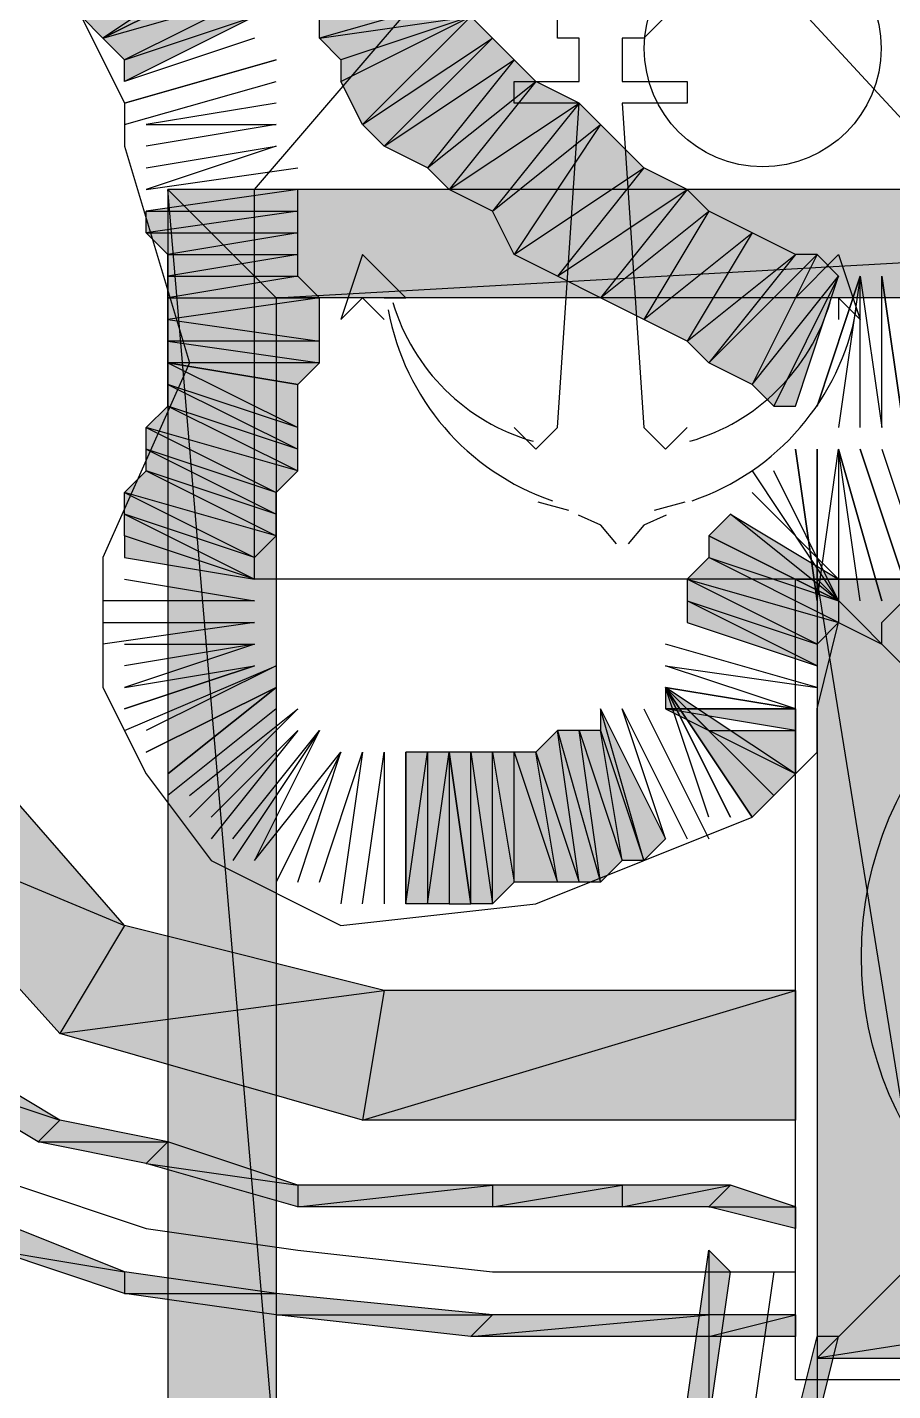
# Model space of a CAD drawing. Header units: millimetres. Extents: x 658 to 813, y 806 to 883.
# Drawn here: x 786.4398 to 786.5614, y 864.5806 to 864.7721 of the extents above; entities that cross this region are included whole.
import ezdxf

# ---------------------------------------------------------------- set-up
doc = ezdxf.new("R2010")
doc.units = ezdxf.units.MM
doc.header["$LTSCALE"] = 0.1
doc.linetypes.add('atContinuous2', pattern=[0])
for name, color, linetype in [('JL-ARTERI', 7, 'Continuous'), ('JL-TOLL', 7, 'Continuous'), ('PANTAI', 7, 'Continuous'), ('pantai1', 7, 'Continuous'), ('PKN', 7, 'Continuous'), ('SYMBOL', 7, 'Continuous'), ('TEXT', 8, 'Continuous'), ('zat_Mask_solid', 7, 'Continuous')]:
    doc.layers.add(name, color=color, linetype=linetype)

msp = doc.modelspace()

# ---------------------------------------------------------------- hatches: boundary and pattern name
h = msp.add_hatch(color=7)
h.paths.add_polyline_path([(786.4595699565659, 864.7493376601982), (786.4747702245334, 864.7341373922303), (786.7453349943519, 864.7493376601982)])
h.paths.add_polyline_path([(786.4747702245334, 864.7341373922303), (786.7453349943519, 864.7493376601982), (786.7301347263849, 864.7341373922303)], flags=17)
h = msp.add_hatch(color=7)
h.paths.add_polyline_path([(786.4595699565659, 864.5547742302164), (786.4747702245334, 864.5699744981833), (786.4595699565659, 864.7493376601982)])
h.paths.add_polyline_path([(786.4747702245334, 864.5699744981833), (786.4595699565659, 864.7493376601982), (786.4747702245334, 864.7341373922303)], flags=17)
at = {"layer": 'JL-ARTERI'}
for points in [[(786.4322094742249, 864.6702962667681), (786.4170092062575, 864.661176105987), (786.4534898493791, 864.64597583802)], [(786.4170092062575, 864.661176105987), (786.4534898493791, 864.64597583802), (786.444369688599, 864.6307755700531)], [(786.4534898493791, 864.64597583802), (786.444369688599, 864.6307755700531), (786.4899704925008, 864.6368556772399)], [(786.444369688599, 864.6307755700531), (786.4899704925008, 864.6368556772399), (786.4869304389074, 864.6186153556786)]]:
    msp.add_hatch(color=7, dxfattribs=at).paths.add_polyline_path(points)
h = msp.add_hatch(color=7, dxfattribs=at)
h.paths.add_polyline_path([(786.4899704925008, 864.6368556772399), (786.4869304389074, 864.6186153556786), (786.5477315107767, 864.6368556772399)], flags=16)
h.paths.add_polyline_path([(786.4869304389074, 864.6186153556786), (786.5477315107767, 864.6368556772399), (786.5477315107767, 864.6186153556786)])
at = {"layer": 'JL-TOLL'}
h = msp.add_hatch(color=7, dxfattribs=at)
h.paths.add_polyline_path([(786.4778102781268, 864.6094951948984), (786.4778102781268, 864.606455141305), (786.5051707604682, 864.6094951948984)], flags=16)
h.paths.add_polyline_path([(786.4778102781268, 864.606455141305), (786.5051707604682, 864.6094951948984), (786.5051707604682, 864.606455141305)])
h = msp.add_hatch(color=7, dxfattribs=at)
h.paths.add_polyline_path([(786.5051707604682, 864.6094951948984), (786.5051707604682, 864.606455141305), (786.523411082029, 864.6094951948984)], flags=16)
h.paths.add_polyline_path([(786.5051707604682, 864.606455141305), (786.523411082029, 864.6094951948984), (786.523411082029, 864.606455141305)])
h = msp.add_hatch(color=7, dxfattribs=at)
h.paths.add_polyline_path([(786.523411082029, 864.6094951948984), (786.523411082029, 864.606455141305), (786.5386113499965, 864.6094951948984)], flags=16)
h.paths.add_polyline_path([(786.523411082029, 864.606455141305), (786.5386113499965, 864.6094951948984), (786.5355712964026, 864.606455141305)])
for points in [[(786.5355712964026, 864.6003750341182), (786.5355712964026, 864.5760546053701), (786.5325312428097, 864.5790946589635)], [(786.5386113499965, 864.5973349805248), (786.5355712964026, 864.6003750341182), (786.5355712964026, 864.5760546053701)], [(786.55077156437, 864.5882148197437), (786.55077156437, 864.5760546053701), (786.5477315107767, 864.5760546053701)], [(786.5538116179634, 864.5882148197437), (786.55077156437, 864.5882148197437), (786.55077156437, 864.5760546053701)]]:
    msp.add_hatch(color=7, dxfattribs=at).paths.add_polyline_path(points)
h = msp.add_hatch(color=7, dxfattribs=at)
h.paths.add_polyline_path([(786.5051707604682, 864.591254873338), (786.5021307068748, 864.5882148197437), (786.5355712964026, 864.591254873338)], flags=16)
h.paths.add_polyline_path([(786.5021307068748, 864.5882148197437), (786.5355712964026, 864.591254873338), (786.5355712964026, 864.5882148197437)])
h = msp.add_hatch(color=7, dxfattribs=at)
h.paths.add_polyline_path([(786.5355712964026, 864.591254873338), (786.5355712964026, 864.5882148197437), (786.5477315107767, 864.591254873338)], flags=16)
h.paths.add_polyline_path([(786.5355712964026, 864.5882148197437), (786.5477315107767, 864.591254873338), (786.5477315107767, 864.5882148197437)])
at = {"layer": 'pantai1'}
h = msp.add_hatch(color=7, dxfattribs=at)
h.paths.add_polyline_path([(786.4474097421923, 864.7736580889454), (786.4686901173466, 864.7827782497255), (786.4504497957857, 864.770618035352)])
h.paths.add_polyline_path([(786.4686901173466, 864.7827782497255), (786.4504497957857, 864.770618035352), (786.4686901173466, 864.7797381961321)], flags=17)
for points in [[(786.4686901173466, 864.7797381961321), (786.4504497957857, 864.770618035352), (786.47173017094, 864.7766981425387)], [(786.5021307068748, 864.7766981425387), (786.4808503317201, 864.770618035352), (786.4808503317201, 864.7736580889454)], [(786.5021307068748, 864.7736580889454), (786.4869304389074, 864.7584578209784), (786.483890385314, 864.7645379281652)], [(786.5021307068748, 864.7736580889454), (786.4869304389074, 864.7584578209784), (786.5051707604682, 864.770618035352)], [(786.4869304389074, 864.7584578209784), (786.5051707604682, 864.770618035352), (786.4899704925008, 864.755417767385)], [(786.5051707604682, 864.770618035352), (786.4899704925008, 864.755417767385), (786.5082108140616, 864.7675779817586)], [(786.4899704925008, 864.755417767385), (786.5082108140616, 864.7675779817586), (786.496050599688, 864.7523777137907)], [(786.5082108140616, 864.7675779817586), (786.496050599688, 864.7523777137907), (786.511250867655, 864.7645379281652)], [(786.496050599688, 864.7523777137907), (786.511250867655, 864.7645379281652), (786.499090653281, 864.7493376601982)], [(786.511250867655, 864.7645379281652), (786.499090653281, 864.7493376601982), (786.5173309748418, 864.7614978745718)], [(786.499090653281, 864.7493376601982), (786.5173309748418, 864.7614978745718), (786.5051707604682, 864.7462976066039)], [(786.5173309748418, 864.7614978745718), (786.5051707604682, 864.7462976066039), (786.5203710284352, 864.7584578209784)], [(786.5051707604682, 864.7462976066039), (786.5203710284352, 864.7584578209784), (786.5082108140616, 864.7402174994162)], [(786.5203710284352, 864.7584578209784), (786.5082108140616, 864.7402174994162), (786.5264511356224, 864.7523777137907)], [(786.5082108140616, 864.7402174994162), (786.5264511356224, 864.7523777137907), (786.5142909212484, 864.7371774458237)], [(786.5264511356224, 864.7523777137907), (786.5142909212484, 864.7371774458237), (786.5325312428097, 864.7493376601982)], [(786.4778102781268, 864.7493376601982), (786.456529902973, 864.7462976066039), (786.4778102781268, 864.7462976066039)], [(786.5142909212484, 864.7371774458237), (786.5325312428097, 864.7493376601982), (786.5203710284352, 864.7341373922303)], [(786.5325312428097, 864.7493376601982), (786.5203710284352, 864.7341373922303), (786.5355712964026, 864.7462976066039)], [(786.5203710284352, 864.7341373922303), (786.5355712964026, 864.7462976066039), (786.5264511356224, 864.7310973386378)], [(786.5355712964026, 864.7462976066039), (786.5264511356224, 864.7310973386378), (786.5416514035899, 864.7432575530114)], [(786.5264511356224, 864.7310973386378), (786.5416514035899, 864.7432575530114), (786.5325312428097, 864.7280572850435)], [(786.5416514035899, 864.7432575530114), (786.5325312428097, 864.7280572850435), (786.5477315107767, 864.7402174994162)], [(786.5325312428097, 864.7280572850435), (786.5477315107767, 864.7402174994162), (786.5355712964026, 864.7250172314501)], [(786.5355712964026, 864.6733363203615), (786.5294911892158, 864.6794164275483), (786.5294911892158, 864.6763763739549)], [(786.5294911892158, 864.6763763739549), (786.5477315107767, 864.6763763739549), (786.5477315107767, 864.6733363203615)], [(786.5355712964026, 864.6733363203615), (786.5477315107767, 864.6733363203615), (786.5477315107767, 864.6672562131738)], [(786.499090653281, 864.6702962667681), (786.5021307068748, 864.6490158916134), (786.5021307068748, 864.6702962667681)]]:
    msp.add_hatch(color=7, dxfattribs=at).paths.add_polyline_path(points)
h = msp.add_hatch(color=7, dxfattribs=at)
h.paths.add_polyline_path([(786.4504497957857, 864.770618035352), (786.47173017094, 864.7766981425387), (786.4534898493791, 864.7675779817586)])
h.paths.add_polyline_path([(786.47173017094, 864.7766981425387), (786.4534898493791, 864.7675779817586), (786.47173017094, 864.7736580889454)], flags=17)
h = msp.add_hatch(color=7, dxfattribs=at)
h.paths.add_polyline_path([(786.456529902973, 864.7462976066039), (786.4778102781268, 864.7462976066039), (786.456529902973, 864.7432575530114)], flags=16)
h.paths.add_polyline_path([(786.4778102781268, 864.7462976066039), (786.456529902973, 864.7432575530114), (786.4778102781268, 864.7432575530114)])
h = msp.add_hatch(color=7, dxfattribs=at)
h.paths.add_polyline_path([(786.456529902973, 864.7432575530114), (786.4778102781268, 864.7432575530114), (786.4595699565659, 864.7402174994162)])
h.paths.add_polyline_path([(786.4778102781268, 864.7432575530114), (786.4595699565659, 864.7402174994162), (786.4778102781268, 864.7402174994162)], flags=17)
h = msp.add_hatch(color=7, dxfattribs=at)
h.paths.add_polyline_path([(786.4595699565659, 864.7402174994162), (786.4778102781268, 864.7402174994162), (786.4595699565659, 864.7371774458237)], flags=16)
h.paths.add_polyline_path([(786.4778102781268, 864.7402174994162), (786.4595699565659, 864.7371774458237), (786.4778102781268, 864.7371774458237)])
h = msp.add_hatch(color=7, dxfattribs=at)
h.paths.add_polyline_path([(786.5477315107767, 864.7402174994162), (786.5355712964026, 864.7250172314501), (786.55077156437, 864.7402174994162)], flags=16)
h.paths.add_polyline_path([(786.5355712964026, 864.7250172314501), (786.55077156437, 864.7402174994162), (786.5416514035899, 864.7219771778558)])
h = msp.add_hatch(color=7, dxfattribs=at)
h.paths.add_polyline_path([(786.4595699565659, 864.7371774458237), (786.4778102781268, 864.7371774458237), (786.4595699565659, 864.7341373922303)], flags=16)
h.paths.add_polyline_path([(786.4778102781268, 864.7371774458237), (786.4595699565659, 864.7341373922303), (786.4808503317201, 864.7341373922303)])
h = msp.add_hatch(color=7, dxfattribs=at)
h.paths.add_polyline_path([(786.5416514035899, 864.7219771778558), (786.5538116179634, 864.7371774458237), (786.5446914571833, 864.7189371242633)])
h.paths.add_polyline_path([(786.5538116179634, 864.7371774458237), (786.5446914571833, 864.7189371242633), (786.5477315107767, 864.7189371242633)], flags=17)
h = msp.add_hatch(color=7, dxfattribs=at)
h.paths.add_polyline_path([(786.4595699565659, 864.7341373922303), (786.4808503317201, 864.7341373922303), (786.4595699565659, 864.7310973386378)], flags=16)
h.paths.add_polyline_path([(786.4808503317201, 864.7341373922303), (786.4595699565659, 864.7310973386378), (786.4808503317201, 864.7280572850435)])
h.paths.add_polyline_path([(786.4595699565659, 864.7310973386378), (786.4808503317201, 864.7280572850435), (786.4595699565659, 864.7280572850435)], flags=17)
h = msp.add_hatch(color=7, dxfattribs=at)
h.paths.add_polyline_path([(786.4808503317201, 864.7280572850435), (786.4595699565659, 864.7280572850435), (786.4808503317201, 864.7250172314501)], flags=17)
h.paths.add_polyline_path([(786.4595699565659, 864.7280572850435), (786.4808503317201, 864.7250172314501), (786.4595699565659, 864.7250172314501)], flags=17)
h = msp.add_hatch(color=7, dxfattribs=at)
h.paths.add_polyline_path([(786.4778102781268, 864.7219771778558), (786.4595699565659, 864.7250172314501), (786.4778102781268, 864.7158970706699)], flags=17)
h.paths.add_polyline_path([(786.4595699565659, 864.7250172314501), (786.4778102781268, 864.7158970706699), (786.4595699565659, 864.7219771778558)], flags=17)
h = msp.add_hatch(color=7, dxfattribs=at)
h.paths.add_polyline_path([(786.4778102781268, 864.7158970706699), (786.4595699565659, 864.7219771778558), (786.4778102781268, 864.7128570170765)], flags=17)
h.paths.add_polyline_path([(786.4595699565659, 864.7219771778558), (786.4778102781268, 864.7128570170765), (786.4595699565659, 864.7189371242633)], flags=17)
h = msp.add_hatch(color=7, dxfattribs=at)
h.paths.add_polyline_path([(786.4778102781268, 864.7128570170765), (786.4595699565659, 864.7189371242633), (786.4778102781268, 864.7098169634822)], flags=17)
h.paths.add_polyline_path([(786.4595699565659, 864.7189371242633), (786.4778102781268, 864.7098169634822), (786.456529902973, 864.7158970706699)])
h = msp.add_hatch(color=7, dxfattribs=at)
h.paths.add_polyline_path([(786.4778102781268, 864.7098169634822), (786.456529902973, 864.7158970706699), (786.4747702245334, 864.7067769098888)])
h.paths.add_polyline_path([(786.456529902973, 864.7158970706699), (786.4747702245334, 864.7067769098888), (786.456529902973, 864.7128570170765)], flags=17)
h = msp.add_hatch(color=7, dxfattribs=at)
h.paths.add_polyline_path([(786.4747702245334, 864.7067769098888), (786.456529902973, 864.7128570170765), (786.4747702245334, 864.7037368562954)], flags=17)
h.paths.add_polyline_path([(786.456529902973, 864.7128570170765), (786.4747702245334, 864.7037368562954), (786.456529902973, 864.7098169634822)], flags=17)
h = msp.add_hatch(color=7, dxfattribs=at)
h.paths.add_polyline_path([(786.4747702245334, 864.7037368562954), (786.456529902973, 864.7098169634822), (786.4747702245334, 864.700696802702)], flags=17)
h.paths.add_polyline_path([(786.456529902973, 864.7098169634822), (786.4747702245334, 864.700696802702), (786.4534898493791, 864.7067769098888)])
h = msp.add_hatch(color=7, dxfattribs=at)
h.paths.add_polyline_path([(786.4747702245334, 864.700696802702), (786.4534898493791, 864.7067769098888), (786.47173017094, 864.6976567491087)])
h.paths.add_polyline_path([(786.4534898493791, 864.7067769098888), (786.47173017094, 864.6976567491087), (786.4534898493791, 864.7037368562954)], flags=17)
h = msp.add_hatch(color=7, dxfattribs=at)
h.paths.add_polyline_path([(786.47173017094, 864.6976567491087), (786.4534898493791, 864.7037368562954), (786.47173017094, 864.6946166955153)], flags=17)
h.paths.add_polyline_path([(786.4534898493791, 864.7037368562954), (786.47173017094, 864.6946166955153), (786.4534898493791, 864.700696802702)], flags=17)
h.paths.add_polyline_path([(786.47173017094, 864.6946166955153), (786.4534898493791, 864.700696802702), (786.4534898493791, 864.6976567491087)], flags=0)
h = msp.add_hatch(color=7, dxfattribs=at)
h.paths.add_polyline_path([(786.5355712964026, 864.700696802702), (786.5538116179634, 864.6915766419219), (786.5386113499965, 864.7037368562954)])
h.paths.add_polyline_path([(786.5538116179634, 864.6915766419219), (786.5386113499965, 864.7037368562954), (786.5538116179634, 864.6946166955153)], flags=17)
h = msp.add_hatch(color=7, dxfattribs=at)
h.paths.add_polyline_path([(786.5325312428097, 864.6946166955153), (786.5538116179634, 864.6885365883285), (786.5355712964026, 864.6976567491087)])
h.paths.add_polyline_path([(786.5538116179634, 864.6885365883285), (786.5355712964026, 864.6976567491087), (786.5538116179634, 864.6915766419219)], flags=17)
h = msp.add_hatch(color=7, dxfattribs=at)
h.paths.add_polyline_path([(786.5325312428097, 864.6915766419219), (786.55077156437, 864.6854965347351), (786.5325312428097, 864.6946166955153)], flags=17)
h.paths.add_polyline_path([(786.55077156437, 864.6854965347351), (786.5325312428097, 864.6946166955153), (786.5538116179634, 864.6885365883285)])
h = msp.add_hatch(color=7, dxfattribs=at)
h.paths.add_polyline_path([(786.5325312428097, 864.6885365883285), (786.55077156437, 864.6824564811408), (786.5325312428097, 864.6915766419219)], flags=17)
h.paths.add_polyline_path([(786.55077156437, 864.6824564811408), (786.5325312428097, 864.6915766419219), (786.55077156437, 864.6854965347351)], flags=17)
h = msp.add_hatch(color=7, dxfattribs=at)
h.paths.add_polyline_path([(786.5477315107767, 864.6672562131738), (786.5294911892158, 864.6794164275483), (786.5446914571833, 864.6642161595804)])
h.paths.add_polyline_path([(786.5294911892158, 864.6794164275483), (786.5446914571833, 864.6642161595804), (786.5416514035899, 864.661176105987)])
h = msp.add_hatch(color=7, dxfattribs=at)
h.paths.add_polyline_path([(786.523411082029, 864.6550959988002), (786.5203710284352, 864.6733363203615), (786.5264511356224, 864.6550959988002)], flags=16)
h.paths.add_polyline_path([(786.5203710284352, 864.6733363203615), (786.5264511356224, 864.6550959988002), (786.5203710284352, 864.6763763739549)], flags=17)
h.paths.add_polyline_path([(786.5264511356224, 864.6550959988002), (786.5203710284352, 864.6763763739549), (786.5294911892158, 864.6581360523936)])
h = msp.add_hatch(color=7, dxfattribs=at)
h.paths.add_polyline_path([(786.5142909212484, 864.6520559452068), (786.511250867655, 864.6702962667681), (786.5173309748418, 864.6520559452068)], flags=16)
h.paths.add_polyline_path([(786.511250867655, 864.6702962667681), (786.5173309748418, 864.6520559452068), (786.5142909212484, 864.6733363203615)])
h = msp.add_hatch(color=7, dxfattribs=at)
h.paths.add_polyline_path([(786.5173309748418, 864.6520559452068), (786.5142909212484, 864.6733363203615), (786.5203710284352, 864.6520559452068)], flags=16)
h.paths.add_polyline_path([(786.5142909212484, 864.6733363203615), (786.5203710284352, 864.6520559452068), (786.5173309748418, 864.6733363203615)])
h = msp.add_hatch(color=7, dxfattribs=at)
h.paths.add_polyline_path([(786.5203710284352, 864.6520559452068), (786.5173309748418, 864.6733363203615), (786.523411082029, 864.6550959988002)])
h.paths.add_polyline_path([(786.5173309748418, 864.6733363203615), (786.523411082029, 864.6550959988002), (786.5203710284352, 864.6733363203615)], flags=17)
h = msp.add_hatch(color=7, dxfattribs=at)
h.paths.add_polyline_path([(786.4930105460942, 864.6702962667681), (786.4930105460942, 864.6490158916134), (786.496050599688, 864.6702962667681)], flags=16)
h.paths.add_polyline_path([(786.4930105460942, 864.6490158916134), (786.496050599688, 864.6702962667681), (786.496050599688, 864.6490158916134)])
h = msp.add_hatch(color=7, dxfattribs=at)
h.paths.add_polyline_path([(786.496050599688, 864.6702962667681), (786.496050599688, 864.6490158916134), (786.499090653281, 864.6702962667681)], flags=16)
h.paths.add_polyline_path([(786.496050599688, 864.6490158916134), (786.499090653281, 864.6702962667681), (786.499090653281, 864.6490158916134)])
h = msp.add_hatch(color=7, dxfattribs=at)
h.paths.add_polyline_path([(786.5021307068748, 864.6490158916134), (786.5021307068748, 864.6702962667681), (786.5051707604682, 864.6490158916134)], flags=16)
h.paths.add_polyline_path([(786.5021307068748, 864.6702962667681), (786.5051707604682, 864.6490158916134), (786.5051707604682, 864.6702962667681)])
h = msp.add_hatch(color=7, dxfattribs=at)
h.paths.add_polyline_path([(786.5051707604682, 864.6490158916134), (786.5051707604682, 864.6702962667681), (786.5082108140616, 864.6520559452068)])
h.paths.add_polyline_path([(786.5051707604682, 864.6702962667681), (786.5082108140616, 864.6520559452068), (786.5082108140616, 864.6702962667681)], flags=17)
h = msp.add_hatch(color=7, dxfattribs=at)
h.paths.add_polyline_path([(786.5082108140616, 864.6520559452068), (786.5082108140616, 864.6702962667681), (786.5142909212484, 864.6520559452068)], flags=16)
h.paths.add_polyline_path([(786.5082108140616, 864.6702962667681), (786.5142909212484, 864.6520559452068), (786.511250867655, 864.6702962667681)])
at = {"layer": 'PKN'}
h = msp.add_hatch(color=7, dxfattribs=at)
h.paths.add_polyline_path([(786.55077156437, 864.6946166955153), (786.5659718323375, 864.6794164275483), (786.6632535473284, 864.6946166955153)])
h.paths.add_polyline_path([(786.5659718323375, 864.6794164275483), (786.6632535473284, 864.6946166955153), (786.648053279361, 864.6794164275483)], flags=17)
h = msp.add_hatch(color=7, dxfattribs=at)
h.paths.add_polyline_path([(786.55077156437, 864.5851747661512), (786.5659718323375, 864.6003750341182), (786.55077156437, 864.6946166955153)])
h.paths.add_polyline_path([(786.5659718323375, 864.6003750341182), (786.55077156437, 864.6946166955153), (786.5659718323375, 864.6794164275483)], flags=17)
h = msp.add_hatch(color=7, dxfattribs=at)
h.paths.add_polyline_path([(786.6632535473284, 864.5851747661512), (786.648053279361, 864.6003750341182), (786.55077156437, 864.5851747661512)])
h.paths.add_polyline_path([(786.648053279361, 864.6003750341182), (786.55077156437, 864.5851747661512), (786.5659718323375, 864.6003750341182)], flags=17)
at = {"layer": 'zat_Mask_solid'}
for points in [[(786.5021307068748, 864.7766981425387), (786.4808503317201, 864.770618035352), (786.5021307068748, 864.7736580889454)], [(786.4534898493791, 864.7675779817586), (786.47173017094, 864.7736580889454), (786.4534898493791, 864.7645379281652)], [(786.4808503317201, 864.770618035352), (786.5021307068748, 864.7736580889454), (786.483890385314, 864.7675779817586)], [(786.5021307068748, 864.7736580889454), (786.483890385314, 864.7675779817586), (786.483890385314, 864.7645379281652)], [(786.55077156437, 864.7402174994162), (786.5416514035899, 864.7219771778558), (786.5538116179634, 864.7371774458237)], [(786.4808503317201, 864.7250172314501), (786.4595699565659, 864.7250172314501), (786.4778102781268, 864.7219771778558)], [(786.5355712964026, 864.6976567491087), (786.5538116179634, 864.6915766419219), (786.5355712964026, 864.700696802702)], [(786.499090653281, 864.6702962667681), (786.499090653281, 864.6490158916134), (786.5021307068748, 864.6490158916134)], [(786.4291694206315, 864.6277355164588), (786.4261293670381, 864.6246954628654), (786.444369688599, 864.6186153556786)], [(786.4261293670381, 864.6246954628654), (786.444369688599, 864.6186153556786), (786.4413296350051, 864.6155753020852)], [(786.444369688599, 864.6186153556786), (786.4413296350051, 864.6155753020852), (786.4595699565659, 864.6155753020852)], [(786.4413296350051, 864.6155753020852), (786.4595699565659, 864.6155753020852), (786.456529902973, 864.6125352484918)], [(786.4595699565659, 864.6155753020852), (786.456529902973, 864.6125352484918), (786.4778102781268, 864.6094951948984)], [(786.456529902973, 864.6125352484918), (786.4778102781268, 864.6094951948984), (786.4778102781268, 864.606455141305)], [(786.5386113499965, 864.6094951948984), (786.5355712964026, 864.606455141305), (786.5477315107767, 864.606455141305)], [(786.5355712964026, 864.606455141305), (786.5477315107767, 864.606455141305), (786.5477315107767, 864.6034150877116)], [(786.4382895814117, 864.6034150877116), (786.4352495278183, 864.6003750341182), (786.4534898493791, 864.5973349805248)], [(786.4352495278183, 864.6003750341182), (786.4534898493791, 864.5973349805248), (786.4534898493791, 864.5942949269305)], [(786.4534898493791, 864.5973349805248), (786.4534898493791, 864.5942949269305), (786.4747702245334, 864.5942949269305)], [(786.4534898493791, 864.5942949269305), (786.4747702245334, 864.5942949269305), (786.4747702245334, 864.591254873338)], [(786.4747702245334, 864.5942949269305), (786.4747702245334, 864.591254873338), (786.5051707604682, 864.591254873338)], [(786.4747702245334, 864.591254873338), (786.5051707604682, 864.591254873338), (786.5021307068748, 864.5882148197437)]]:
    msp.add_hatch(color=7, dxfattribs=at).paths.add_polyline_path(points)

# ---------------------------------------------------------------- linework, layer by layer
at = {"color": 7}
for points in [[(786.4595699565659, 864.7493376601982), (786.4747702245334, 864.7341373922303), (786.7453349943519, 864.7493376601982), (786.4595699565659, 864.7493376601982)], [(786.4595699565659, 864.5547742302164), (786.4747702245334, 864.5699744981833), (786.4595699565659, 864.7493376601982), (786.4595699565659, 864.5547742302164)], [(786.4747702245334, 864.5699744981833), (786.4595699565659, 864.7493376601982), (786.4747702245334, 864.7341373922303), (786.4747702245334, 864.5699744981833)], [(786.4747702245334, 864.7341373922303), (786.7453349943519, 864.7493376601982), (786.7301347263849, 864.7341373922303), (786.4747702245334, 864.7341373922303)]]:
    msp.add_lwpolyline(points, dxfattribs=at)
at = {"layer": 'JL-ARTERI', "color": 7}
for points in [[(786.4322094742249, 864.6702962667681), (786.4170092062575, 864.661176105987), (786.4534898493791, 864.64597583802), (786.4322094742249, 864.6702962667681)], [(786.4170092062575, 864.661176105987), (786.4534898493791, 864.64597583802), (786.444369688599, 864.6307755700531), (786.4170092062575, 864.661176105987)], [(786.4534898493791, 864.64597583802), (786.444369688599, 864.6307755700531), (786.4899704925008, 864.6368556772399), (786.4534898493791, 864.64597583802)], [(786.444369688599, 864.6307755700531), (786.4899704925008, 864.6368556772399), (786.4869304389074, 864.6186153556786), (786.444369688599, 864.6307755700531)], [(786.4899704925008, 864.6368556772399), (786.4869304389074, 864.6186153556786), (786.5477315107767, 864.6368556772399), (786.4899704925008, 864.6368556772399)], [(786.4869304389074, 864.6186153556786), (786.5477315107767, 864.6368556772399), (786.5477315107767, 864.6186153556786), (786.4869304389074, 864.6186153556786)]]:
    msp.add_lwpolyline(points, dxfattribs=at)
at = {"layer": 'JL-TOLL', "color": 7}
for points in [[(786.362288241575, 864.7462976066039), (786.362288241575, 864.7402174994162), (786.362288241575, 864.7280572850435), (786.3653282951684, 864.7067769098888), (786.3683683487623, 864.6915766419219), (786.3805285631363, 864.6672562131738), (786.3896487239165, 864.6490158916134), (786.4048489918835, 864.6307755700531), (786.4230893134447, 864.6186153556786), (786.4382895814117, 864.6094951948984), (786.456529902973, 864.6034150877116), (786.4778102781268, 864.6003750341182), (786.5051707604682, 864.5973349805248), (786.5355712964026, 864.5973349805248), (786.5477315107767, 864.5973349805248)], [(786.4291694206315, 864.6277355164588), (786.4261293670381, 864.6246954628654), (786.444369688599, 864.6186153556786), (786.4291694206315, 864.6277355164588)], [(786.4261293670381, 864.6246954628654), (786.444369688599, 864.6186153556786), (786.4413296350051, 864.6155753020852), (786.4261293670381, 864.6246954628654)], [(786.444369688599, 864.6186153556786), (786.4413296350051, 864.6155753020852), (786.4595699565659, 864.6155753020852), (786.444369688599, 864.6186153556786)], [(786.4413296350051, 864.6155753020852), (786.4595699565659, 864.6155753020852), (786.456529902973, 864.6125352484918), (786.4413296350051, 864.6155753020852)], [(786.4595699565659, 864.6155753020852), (786.456529902973, 864.6125352484918), (786.4778102781268, 864.6094951948984), (786.4595699565659, 864.6155753020852)], [(786.456529902973, 864.6125352484918), (786.4778102781268, 864.6094951948984), (786.4778102781268, 864.606455141305), (786.456529902973, 864.6125352484918)], [(786.4778102781268, 864.6094951948984), (786.4778102781268, 864.606455141305), (786.5051707604682, 864.6094951948984), (786.4778102781268, 864.6094951948984)], [(786.4778102781268, 864.606455141305), (786.5051707604682, 864.6094951948984), (786.5051707604682, 864.606455141305), (786.4778102781268, 864.606455141305)], [(786.5051707604682, 864.6094951948984), (786.5051707604682, 864.606455141305), (786.523411082029, 864.6094951948984), (786.5051707604682, 864.6094951948984)], [(786.5051707604682, 864.606455141305), (786.523411082029, 864.6094951948984), (786.523411082029, 864.606455141305), (786.5051707604682, 864.606455141305)], [(786.523411082029, 864.6094951948984), (786.523411082029, 864.606455141305), (786.5386113499965, 864.6094951948984), (786.523411082029, 864.6094951948984)], [(786.523411082029, 864.606455141305), (786.5386113499965, 864.6094951948984), (786.5355712964026, 864.606455141305), (786.523411082029, 864.606455141305)], [(786.5386113499965, 864.6094951948984), (786.5355712964026, 864.606455141305), (786.5477315107767, 864.606455141305), (786.5386113499965, 864.6094951948984)], [(786.5355712964026, 864.606455141305), (786.5477315107767, 864.606455141305), (786.5477315107767, 864.6034150877116), (786.5355712964026, 864.606455141305)], [(786.4382895814117, 864.6034150877116), (786.4352495278183, 864.6003750341182), (786.4534898493791, 864.5973349805248), (786.4382895814117, 864.6034150877116)], [(786.4352495278183, 864.6003750341182), (786.4534898493791, 864.5973349805248), (786.4534898493791, 864.5942949269305), (786.4352495278183, 864.6003750341182)], [(786.5355712964026, 864.6003750341182), (786.5355712964026, 864.5760546053701), (786.5325312428097, 864.5790946589635), (786.5355712964026, 864.6003750341182)], [(786.5386113499965, 864.5973349805248), (786.5355712964026, 864.6003750341182), (786.5355712964026, 864.5760546053701), (786.5386113499965, 864.5973349805248)], [(786.4534898493791, 864.5973349805248), (786.4534898493791, 864.5942949269305), (786.4747702245334, 864.5942949269305), (786.4534898493791, 864.5973349805248)], [(786.5446914571833, 864.5973349805248), (786.5416514035899, 864.5760546053701), (786.5386113499965, 864.5365339086551), (786.5325312428097, 864.5182935870947), (786.5264511356224, 864.4696527295986), (786.5264511356224, 864.442292247258), (786.523411082029, 864.4270919792901), (786.5264511356224, 864.3814911753883), (786.5173309748418, 864.3450105322667), (786.511250867655, 864.3237301571129), (786.5082108140616, 864.3054898355516), (786.5021307068748, 864.2872495139912), (786.499090653281, 864.2750892996168), (786.4869304389074, 864.2477288172762), (786.4869304389074, 864.2325285493092), (786.4869304389074, 864.2264484421224), (786.4778102781268, 864.1930078525933), (786.4808503317201, 864.1686874238452), (786.499090653281, 864.144366995098), (786.511250867655, 864.1291667271302), (786.5142909212484, 864.1170065127566), (786.5173309748418, 864.0987661911953), (786.5203710284352, 864.0835659232292), (786.5173309748418, 864.0744457624481)], [(786.4534898493791, 864.5942949269305), (786.4747702245334, 864.5942949269305), (786.4747702245334, 864.591254873338), (786.4534898493791, 864.5942949269305)], [(786.4747702245334, 864.5942949269305), (786.4747702245334, 864.591254873338), (786.5051707604682, 864.591254873338), (786.4747702245334, 864.5942949269305)], [(786.4747702245334, 864.591254873338), (786.5051707604682, 864.591254873338), (786.5021307068748, 864.5882148197437), (786.4747702245334, 864.591254873338)], [(786.5051707604682, 864.591254873338), (786.5021307068748, 864.5882148197437), (786.5355712964026, 864.591254873338), (786.5051707604682, 864.591254873338)], [(786.5021307068748, 864.5882148197437), (786.5355712964026, 864.591254873338), (786.5355712964026, 864.5882148197437), (786.5021307068748, 864.5882148197437)], [(786.5355712964026, 864.591254873338), (786.5355712964026, 864.5882148197437), (786.5477315107767, 864.591254873338), (786.5355712964026, 864.591254873338)], [(786.5355712964026, 864.5882148197437), (786.5477315107767, 864.591254873338), (786.5477315107767, 864.5882148197437), (786.5355712964026, 864.5882148197437)], [(786.55077156437, 864.5882148197437), (786.55077156437, 864.5760546053701), (786.5477315107767, 864.5760546053701), (786.55077156437, 864.5882148197437)], [(786.5538116179634, 864.5882148197437), (786.55077156437, 864.5882148197437), (786.55077156437, 864.5760546053701), (786.5538116179634, 864.5882148197437)]]:
    msp.add_lwpolyline(points, dxfattribs=at)
at = {"layer": 'PANTAI', "color": 7}
msp.add_lwpolyline([(786.444369688599, 864.7797381961321), (786.4534898493791, 864.7614978745718), (786.4534898493791, 864.755417767385), (786.4626100101598, 864.7250172314501), (786.4504497957857, 864.6976567491087), (786.4504497957857, 864.6794164275483), (786.456529902973, 864.6672562131738), (786.4656500637532, 864.6550959988002), (786.483890385314, 864.64597583802), (786.511250867655, 864.6490158916134), (786.5416514035899, 864.661176105987), (786.55077156437, 864.6702962667681), (786.55077156437, 864.6763763739549), (786.5538116179634, 864.6885365883285), (786.5598917251502, 864.6854965347351), (786.5598917251502, 864.6885365883285), (786.5659718323375, 864.6946166955153), (786.5963723682719, 864.700696802702), (786.6054925290525, 864.6976567491087), (786.6054925290525, 864.6885365883285), (786.6176527434261, 864.6946166955153)], dxfattribs=at)
at = {"layer": 'pantai1', "color": 7, "linetype": 'atContinuous2'}
for p, q in [((786.5386113499965, 864.7037368562954), (786.5355712964026, 864.700696802702)), ((786.5538116179634, 864.6915766419219), (786.5386113499965, 864.7037368562954)), ((786.5538116179634, 864.6915766419219), (786.5386113499965, 864.7037368562954)), ((786.5386113499965, 864.7037368562954), (786.5538116179634, 864.6946166955153)), ((786.5355712964026, 864.700696802702), (786.5538116179634, 864.6915766419219)), ((786.5538116179634, 864.6946166955153), (786.5538116179634, 864.6915766419219)), ((786.5477315107767, 864.6672562131738), (786.5294911892158, 864.6794164275483)), ((786.5294911892158, 864.6794164275483), (786.5446914571833, 864.6642161595804)), ((786.5294911892158, 864.6794164275483), (786.5446914571833, 864.6642161595804)), ((786.5416514035899, 864.661176105987), (786.5294911892158, 864.6794164275483)), ((786.5446914571833, 864.6642161595804), (786.5477315107767, 864.6672562131738)), ((786.5446914571833, 864.6642161595804), (786.5416514035899, 864.661176105987))]:
    msp.add_line(p, q, dxfattribs=at)
at = {"layer": 'pantai1', "color": 7}
for points in [[(786.4474097421923, 864.7736580889454), (786.4686901173466, 864.7827782497255), (786.4504497957857, 864.770618035352), (786.4474097421923, 864.7736580889454)], [(786.4686901173466, 864.7827782497255), (786.4504497957857, 864.770618035352), (786.4686901173466, 864.7797381961321), (786.4686901173466, 864.7827782497255)], [(786.4686901173466, 864.7797381961321), (786.4504497957857, 864.770618035352), (786.47173017094, 864.7766981425387), (786.4686901173466, 864.7797381961321)], [(786.4504497957857, 864.770618035352), (786.47173017094, 864.7766981425387), (786.4534898493791, 864.7675779817586), (786.4504497957857, 864.770618035352)], [(786.47173017094, 864.7766981425387), (786.4534898493791, 864.7675779817586), (786.47173017094, 864.7736580889454), (786.47173017094, 864.7766981425387)], [(786.5021307068748, 864.7766981425387), (786.4808503317201, 864.770618035352), (786.4808503317201, 864.7736580889454), (786.5021307068748, 864.7766981425387)], [(786.5021307068748, 864.7766981425387), (786.4808503317201, 864.770618035352), (786.5021307068748, 864.7736580889454), (786.5021307068748, 864.7766981425387)], [(786.4534898493791, 864.7675779817586), (786.47173017094, 864.7736580889454), (786.4534898493791, 864.7645379281652), (786.4534898493791, 864.7675779817586)], [(786.4808503317201, 864.770618035352), (786.5021307068748, 864.7736580889454), (786.483890385314, 864.7675779817586), (786.4808503317201, 864.770618035352)], [(786.5021307068748, 864.7736580889454), (786.483890385314, 864.7675779817586), (786.483890385314, 864.7645379281652), (786.5021307068748, 864.7736580889454)], [(786.5021307068748, 864.7736580889454), (786.4869304389074, 864.7584578209784), (786.483890385314, 864.7645379281652), (786.5021307068748, 864.7736580889454)], [(786.5021307068748, 864.7736580889454), (786.4869304389074, 864.7584578209784), (786.5051707604682, 864.770618035352), (786.5021307068748, 864.7736580889454)], [(786.47173017094, 864.770618035352), (786.4534898493791, 864.7645379281652)], [(786.4869304389074, 864.7584578209784), (786.5051707604682, 864.770618035352), (786.4899704925008, 864.755417767385), (786.4869304389074, 864.7584578209784)], [(786.5051707604682, 864.770618035352), (786.4899704925008, 864.755417767385), (786.5082108140616, 864.7675779817586), (786.5051707604682, 864.770618035352)], [(786.4747702245334, 864.7675779817586), (786.4534898493791, 864.7614978745718), (786.4747702245334, 864.7675779817586)], [(786.4899704925008, 864.755417767385), (786.5082108140616, 864.7675779817586), (786.496050599688, 864.7523777137907), (786.4899704925008, 864.755417767385)], [(786.5082108140616, 864.7675779817586), (786.496050599688, 864.7523777137907), (786.511250867655, 864.7645379281652), (786.5082108140616, 864.7675779817586)], [(786.4534898493791, 864.7584578209784), (786.4747702245334, 864.7645379281652)], [(786.496050599688, 864.7523777137907), (786.511250867655, 864.7645379281652), (786.499090653281, 864.7493376601982), (786.496050599688, 864.7523777137907)], [(786.511250867655, 864.7645379281652), (786.499090653281, 864.7493376601982), (786.5173309748418, 864.7614978745718), (786.511250867655, 864.7645379281652)], [(786.4747702245334, 864.7614978745718), (786.456529902973, 864.7584578209784), (786.4747702245334, 864.7584578209784), (786.456529902973, 864.755417767385)], [(786.499090653281, 864.7493376601982), (786.5173309748418, 864.7614978745718), (786.5051707604682, 864.7462976066039), (786.499090653281, 864.7493376601982)], [(786.5173309748418, 864.7614978745718), (786.5051707604682, 864.7462976066039), (786.5203710284352, 864.7584578209784), (786.5173309748418, 864.7614978745718)], [(786.5051707604682, 864.7462976066039), (786.5203710284352, 864.7584578209784), (786.5082108140616, 864.7402174994162), (786.5051707604682, 864.7462976066039)], [(786.5203710284352, 864.7584578209784), (786.5082108140616, 864.7402174994162), (786.5264511356224, 864.7523777137907), (786.5203710284352, 864.7584578209784)], [(786.456529902973, 864.7523777137907), (786.4747702245334, 864.755417767385), (786.456529902973, 864.7493376601982), (786.4778102781268, 864.7523777137907)], [(786.5082108140616, 864.7402174994162), (786.5264511356224, 864.7523777137907), (786.5142909212484, 864.7371774458237), (786.5082108140616, 864.7402174994162)], [(786.5264511356224, 864.7523777137907), (786.5142909212484, 864.7371774458237), (786.5325312428097, 864.7493376601982), (786.5264511356224, 864.7523777137907)], [(786.4778102781268, 864.7493376601982), (786.456529902973, 864.7462976066039), (786.4778102781268, 864.7462976066039), (786.4778102781268, 864.7493376601982)], [(786.5142909212484, 864.7371774458237), (786.5325312428097, 864.7493376601982), (786.5203710284352, 864.7341373922303), (786.5142909212484, 864.7371774458237)], [(786.5325312428097, 864.7493376601982), (786.5203710284352, 864.7341373922303), (786.5355712964026, 864.7462976066039), (786.5325312428097, 864.7493376601982)], [(786.456529902973, 864.7462976066039), (786.4778102781268, 864.7462976066039), (786.456529902973, 864.7432575530114), (786.456529902973, 864.7462976066039)], [(786.4778102781268, 864.7462976066039), (786.456529902973, 864.7432575530114), (786.4778102781268, 864.7432575530114), (786.4778102781268, 864.7462976066039)], [(786.5203710284352, 864.7341373922303), (786.5355712964026, 864.7462976066039), (786.5264511356224, 864.7310973386378), (786.5203710284352, 864.7341373922303)], [(786.5355712964026, 864.7462976066039), (786.5264511356224, 864.7310973386378), (786.5416514035899, 864.7432575530114), (786.5355712964026, 864.7462976066039)], [(786.456529902973, 864.7432575530114), (786.4778102781268, 864.7432575530114), (786.4595699565659, 864.7402174994162), (786.456529902973, 864.7432575530114)], [(786.4778102781268, 864.7432575530114), (786.4595699565659, 864.7402174994162), (786.4778102781268, 864.7402174994162), (786.4778102781268, 864.7432575530114)], [(786.5264511356224, 864.7310973386378), (786.5416514035899, 864.7432575530114), (786.5325312428097, 864.7280572850435), (786.5264511356224, 864.7310973386378)], [(786.5416514035899, 864.7432575530114), (786.5325312428097, 864.7280572850435), (786.5477315107767, 864.7402174994162), (786.5416514035899, 864.7432575530114)], [(786.4595699565659, 864.7402174994162), (786.4778102781268, 864.7402174994162), (786.4595699565659, 864.7371774458237), (786.4595699565659, 864.7402174994162)], [(786.4778102781268, 864.7402174994162), (786.4595699565659, 864.7371774458237), (786.4778102781268, 864.7371774458237), (786.4778102781268, 864.7402174994162)], [(786.5325312428097, 864.7280572850435), (786.5477315107767, 864.7402174994162), (786.5355712964026, 864.7250172314501), (786.5325312428097, 864.7280572850435)], [(786.5477315107767, 864.7402174994162), (786.5355712964026, 864.7250172314501), (786.55077156437, 864.7402174994162), (786.5477315107767, 864.7402174994162)], [(786.5355712964026, 864.7250172314501), (786.55077156437, 864.7402174994162), (786.5416514035899, 864.7219771778558), (786.5355712964026, 864.7250172314501)], [(786.55077156437, 864.7402174994162), (786.5416514035899, 864.7219771778558), (786.5538116179634, 864.7371774458237), (786.55077156437, 864.7402174994162)], [(786.4595699565659, 864.7371774458237), (786.4778102781268, 864.7371774458237), (786.4595699565659, 864.7341373922303), (786.4595699565659, 864.7371774458237)], [(786.4778102781268, 864.7371774458237), (786.4595699565659, 864.7341373922303), (786.4808503317201, 864.7341373922303), (786.4778102781268, 864.7371774458237)], [(786.5416514035899, 864.7219771778558), (786.5538116179634, 864.7371774458237), (786.5446914571833, 864.7189371242633), (786.5416514035899, 864.7219771778558)], [(786.5538116179634, 864.7371774458237), (786.5446914571833, 864.7189371242633), (786.5477315107767, 864.7189371242633), (786.5538116179634, 864.7371774458237)], [(786.5568516715568, 864.7371774458237), (786.55077156437, 864.7189371242633), (786.5568516715568, 864.7371774458237), (786.5538116179634, 864.7158970706699)], [(786.5568516715568, 864.7158970706699), (786.5568516715568, 864.7371774458237), (786.5598917251502, 864.7158970706699), (786.5598917251502, 864.7371774458237), (786.5629317787436, 864.7158970706699), (786.5598917251502, 864.7371774458237)], [(786.4595699565659, 864.7341373922303), (786.4808503317201, 864.7341373922303), (786.4595699565659, 864.7310973386378), (786.4595699565659, 864.7341373922303)], [(786.4808503317201, 864.7341373922303), (786.4595699565659, 864.7310973386378), (786.4808503317201, 864.7280572850435), (786.4808503317201, 864.7341373922303)], [(786.4595699565659, 864.7310973386378), (786.4808503317201, 864.7280572850435), (786.4595699565659, 864.7280572850435), (786.4595699565659, 864.7310973386378)], [(786.4808503317201, 864.7280572850435), (786.4595699565659, 864.7280572850435), (786.4808503317201, 864.7250172314501), (786.4808503317201, 864.7280572850435)], [(786.4595699565659, 864.7280572850435), (786.4808503317201, 864.7250172314501), (786.4595699565659, 864.7250172314501), (786.4595699565659, 864.7280572850435)], [(786.4808503317201, 864.7250172314501), (786.4595699565659, 864.7250172314501), (786.4778102781268, 864.7219771778558), (786.4808503317201, 864.7250172314501)], [(786.4778102781268, 864.7219771778558), (786.4595699565659, 864.7250172314501), (786.4778102781268, 864.7158970706699), (786.4778102781268, 864.7219771778558)], [(786.4595699565659, 864.7250172314501), (786.4778102781268, 864.7158970706699), (786.4595699565659, 864.7219771778558), (786.4595699565659, 864.7250172314501)], [(786.4778102781268, 864.7158970706699), (786.4595699565659, 864.7219771778558), (786.4778102781268, 864.7128570170765), (786.4778102781268, 864.7158970706699)], [(786.4595699565659, 864.7219771778558), (786.4778102781268, 864.7128570170765), (786.4595699565659, 864.7189371242633), (786.4595699565659, 864.7219771778558)], [(786.4595699565659, 864.7189371242633), (786.4778102781268, 864.7098169634822), (786.456529902973, 864.7158970706699), (786.4595699565659, 864.7189371242633)], [(786.4778102781268, 864.7128570170765), (786.4595699565659, 864.7189371242633), (786.4778102781268, 864.7098169634822), (786.4778102781268, 864.7128570170765)], [(786.4778102781268, 864.7098169634822), (786.456529902973, 864.7158970706699), (786.4747702245334, 864.7067769098888), (786.4778102781268, 864.7098169634822)], [(786.456529902973, 864.7158970706699), (786.4747702245334, 864.7067769098888), (786.456529902973, 864.7128570170765), (786.456529902973, 864.7158970706699)], [(786.4747702245334, 864.7067769098888), (786.456529902973, 864.7128570170765), (786.4747702245334, 864.7037368562954), (786.4747702245334, 864.7067769098888)], [(786.456529902973, 864.7128570170765), (786.4747702245334, 864.7037368562954), (786.456529902973, 864.7098169634822), (786.456529902973, 864.7128570170765)], [(786.55077156437, 864.6915766419219), (786.5477315107767, 864.7128570170765), (786.55077156437, 864.6915766419219), (786.55077156437, 864.7128570170765), (786.55077156437, 864.6915766419219), (786.5538116179634, 864.7128570170765), (786.5538116179634, 864.6915766419219)], [(786.5568516715568, 864.6915766419219), (786.5538116179634, 864.7128570170765), (786.5598917251502, 864.6915766419219), (786.5538116179634, 864.7128570170765)], [(786.5568516715568, 864.7128570170765), (786.5629317787436, 864.6946166955153), (786.5568516715568, 864.7128570170765)], [(786.5598917251502, 864.7128570170765), (786.5659718323375, 864.6946166955153)], [(786.456529902973, 864.7098169634822), (786.4747702245334, 864.700696802702), (786.4534898493791, 864.7067769098888), (786.456529902973, 864.7098169634822)], [(786.4747702245334, 864.7037368562954), (786.456529902973, 864.7098169634822), (786.4747702245334, 864.700696802702), (786.4747702245334, 864.7037368562954)], [(786.5416514035899, 864.7098169634822), (786.5538116179634, 864.6915766419219), (786.5446914571833, 864.7098169634822)], [(786.4747702245334, 864.700696802702), (786.4534898493791, 864.7067769098888), (786.47173017094, 864.6976567491087), (786.4747702245334, 864.700696802702)], [(786.4534898493791, 864.7067769098888), (786.47173017094, 864.6976567491087), (786.4534898493791, 864.7037368562954), (786.4534898493791, 864.7067769098888)], [(786.5386113499965, 864.7037368562954), (786.5538116179634, 864.6946166955153), (786.5416514035899, 864.7067769098888)], [(786.47173017094, 864.6976567491087), (786.4534898493791, 864.7037368562954), (786.47173017094, 864.6946166955153), (786.47173017094, 864.6976567491087)], [(786.4534898493791, 864.7037368562954), (786.47173017094, 864.6946166955153), (786.4534898493791, 864.700696802702), (786.4534898493791, 864.7037368562954)], [(786.47173017094, 864.6946166955153), (786.4534898493791, 864.700696802702), (786.4534898493791, 864.6976567491087), (786.47173017094, 864.6946166955153)], [(786.5355712964026, 864.6976567491087), (786.5538116179634, 864.6915766419219), (786.5355712964026, 864.700696802702), (786.5355712964026, 864.6976567491087)], [(786.5325312428097, 864.6946166955153), (786.5538116179634, 864.6885365883285), (786.5355712964026, 864.6976567491087), (786.5325312428097, 864.6946166955153)], [(786.5538116179634, 864.6885365883285), (786.5355712964026, 864.6976567491087), (786.5538116179634, 864.6915766419219), (786.5538116179634, 864.6885365883285)], [(786.4534898493791, 864.6946166955153), (786.47173017094, 864.6915766419219), (786.4504497957857, 864.6915766419219)], [(786.5325312428097, 864.6915766419219), (786.55077156437, 864.6854965347351), (786.5325312428097, 864.6946166955153), (786.5325312428097, 864.6915766419219)], [(786.55077156437, 864.6854965347351), (786.5325312428097, 864.6946166955153), (786.5538116179634, 864.6885365883285), (786.55077156437, 864.6854965347351)], [(786.5325312428097, 864.6885365883285), (786.55077156437, 864.6824564811408), (786.5325312428097, 864.6915766419219), (786.5325312428097, 864.6885365883285)], [(786.55077156437, 864.6824564811408), (786.5325312428097, 864.6915766419219), (786.55077156437, 864.6854965347351), (786.55077156437, 864.6824564811408)], [(786.4504497957857, 864.6885365883285), (786.47173017094, 864.6885365883285), (786.4504497957857, 864.6854965347351)], [(786.5325312428097, 864.6885365883285), (786.55077156437, 864.6824564811408)], [(786.4534898493791, 864.6854965347351), (786.47173017094, 864.6854965347351), (786.4534898493791, 864.6824564811408)], [(786.47173017094, 864.6854965347351), (786.4534898493791, 864.6794164275483), (786.47173017094, 864.6824564811408), (786.4534898493791, 864.6763763739549), (786.47173017094, 864.6824564811408)], [(786.5477315107767, 864.6763763739549), (786.5294911892158, 864.6763763739549), (786.5477315107767, 864.6763763739549), (786.5294911892158, 864.6763763739549), (786.5477315107767, 864.6763763739549), (786.5294911892158, 864.6794164275483), (786.5477315107767, 864.6763763739549), (786.5294911892158, 864.6824564811408), (786.55077156437, 864.6794164275483), (786.5294911892158, 864.6854965347351)], [(786.4534898493791, 864.6733363203615), (786.4747702245334, 864.6824564811408), (786.456529902973, 864.6733363203615)], [(786.456529902973, 864.6702962667681), (786.4747702245334, 864.6794164275483), (786.456529902973, 864.6702962667681)], [(786.4595699565659, 864.6672562131738), (786.4747702245334, 864.6794164275483), (786.4595699565659, 864.6672562131738)], [(786.5355712964026, 864.661176105987), (786.5294911892158, 864.6794164275483), (786.5386113499965, 864.661176105987), (786.5294911892158, 864.6794164275483), (786.5416514035899, 864.661176105987)], [(786.5355712964026, 864.6733363203615), (786.5294911892158, 864.6794164275483), (786.5294911892158, 864.6763763739549), (786.5355712964026, 864.6733363203615)], [(786.4747702245334, 864.6763763739549), (786.4595699565659, 864.6642161595804)], [(786.4626100101598, 864.6642161595804), (786.4778102781268, 864.6763763739549), (786.4626100101598, 864.661176105987)], [(786.5203710284352, 864.6733363203615), (786.5264511356224, 864.6550959988002), (786.5203710284352, 864.6763763739549), (786.5203710284352, 864.6733363203615)], [(786.5264511356224, 864.6550959988002), (786.5203710284352, 864.6763763739549), (786.5294911892158, 864.6581360523936), (786.5264511356224, 864.6550959988002)], [(786.5294911892158, 864.6581360523936), (786.523411082029, 864.6763763739549), (786.5325312428097, 864.6581360523936)], [(786.5264511356224, 864.6763763739549), (786.5355712964026, 864.6581360523936)], [(786.5294911892158, 864.6763763739549), (786.5477315107767, 864.6763763739549), (786.5477315107767, 864.6733363203615), (786.5294911892158, 864.6763763739549)], [(786.4656500637532, 864.661176105987), (786.4778102781268, 864.6733363203615), (786.4656500637532, 864.6581360523936)], [(786.4686901173466, 864.6581360523936), (786.4808503317201, 864.6733363203615), (786.4686901173466, 864.6550959988002)], [(786.4808503317201, 864.6733363203615), (786.47173017094, 864.6550959988002), (786.483890385314, 864.6702962667681), (786.4747702245334, 864.6520559452068)], [(786.511250867655, 864.6702962667681), (786.5173309748418, 864.6520559452068), (786.5142909212484, 864.6733363203615), (786.511250867655, 864.6702962667681)], [(786.5173309748418, 864.6520559452068), (786.5142909212484, 864.6733363203615), (786.5203710284352, 864.6520559452068), (786.5173309748418, 864.6520559452068)], [(786.5142909212484, 864.6733363203615), (786.5203710284352, 864.6520559452068), (786.5173309748418, 864.6733363203615), (786.5142909212484, 864.6733363203615)], [(786.5203710284352, 864.6520559452068), (786.5173309748418, 864.6733363203615), (786.523411082029, 864.6550959988002), (786.5203710284352, 864.6520559452068)], [(786.5173309748418, 864.6733363203615), (786.523411082029, 864.6550959988002), (786.5203710284352, 864.6733363203615), (786.5173309748418, 864.6733363203615)], [(786.523411082029, 864.6550959988002), (786.5203710284352, 864.6733363203615), (786.5264511356224, 864.6550959988002), (786.523411082029, 864.6550959988002)], [(786.5355712964026, 864.6733363203615), (786.5477315107767, 864.6733363203615), (786.5477315107767, 864.6672562131738), (786.5355712964026, 864.6733363203615)], [(786.4778102781268, 864.6520559452068), (786.483890385314, 864.6702962667681)], [(786.4808503317201, 864.6520559452068), (786.4869304389074, 864.6702962667681), (786.483890385314, 864.6490158916134)], [(786.4869304389074, 864.6490158916134), (786.4899704925008, 864.6702962667681), (786.4899704925008, 864.6490158916134)], [(786.4930105460942, 864.6490158916134), (786.4930105460942, 864.6702962667681)], [(786.4930105460942, 864.6702962667681), (786.4930105460942, 864.6490158916134), (786.496050599688, 864.6702962667681), (786.4930105460942, 864.6702962667681)], [(786.4930105460942, 864.6490158916134), (786.496050599688, 864.6702962667681), (786.496050599688, 864.6490158916134), (786.4930105460942, 864.6490158916134)], [(786.496050599688, 864.6702962667681), (786.496050599688, 864.6490158916134), (786.499090653281, 864.6702962667681), (786.496050599688, 864.6702962667681)], [(786.496050599688, 864.6490158916134), (786.499090653281, 864.6702962667681), (786.499090653281, 864.6490158916134), (786.496050599688, 864.6490158916134)], [(786.499090653281, 864.6702962667681), (786.499090653281, 864.6490158916134), (786.5021307068748, 864.6490158916134), (786.499090653281, 864.6702962667681)], [(786.499090653281, 864.6702962667681), (786.5021307068748, 864.6490158916134), (786.5021307068748, 864.6702962667681), (786.499090653281, 864.6702962667681)], [(786.5021307068748, 864.6490158916134), (786.5021307068748, 864.6702962667681), (786.5051707604682, 864.6490158916134), (786.5021307068748, 864.6490158916134)], [(786.5021307068748, 864.6702962667681), (786.5051707604682, 864.6490158916134), (786.5051707604682, 864.6702962667681), (786.5021307068748, 864.6702962667681)], [(786.5051707604682, 864.6490158916134), (786.5051707604682, 864.6702962667681), (786.5082108140616, 864.6520559452068), (786.5051707604682, 864.6490158916134)], [(786.5051707604682, 864.6702962667681), (786.5082108140616, 864.6520559452068), (786.5082108140616, 864.6702962667681), (786.5051707604682, 864.6702962667681)], [(786.5082108140616, 864.6520559452068), (786.5082108140616, 864.6702962667681), (786.5142909212484, 864.6520559452068), (786.5082108140616, 864.6520559452068)], [(786.5082108140616, 864.6702962667681), (786.5142909212484, 864.6520559452068), (786.511250867655, 864.6702962667681), (786.5082108140616, 864.6702962667681)], [(786.5142909212484, 864.6520559452068), (786.511250867655, 864.6702962667681), (786.5173309748418, 864.6520559452068), (786.5142909212484, 864.6520559452068)]]:
    msp.add_lwpolyline(points, dxfattribs=at)
at = {"layer": 'PKN', "color": 7}
for points in [[(786.55077156437, 864.6946166955153), (786.5659718323375, 864.6794164275483), (786.6632535473284, 864.6946166955153), (786.55077156437, 864.6946166955153)], [(786.55077156437, 864.5851747661512), (786.5659718323375, 864.6003750341182), (786.55077156437, 864.6946166955153), (786.55077156437, 864.5851747661512)], [(786.5659718323375, 864.6003750341182), (786.55077156437, 864.6946166955153), (786.5659718323375, 864.6794164275483), (786.5659718323375, 864.6003750341182)], [(786.6632535473284, 864.5851747661512), (786.648053279361, 864.6003750341182), (786.55077156437, 864.5851747661512), (786.6632535473284, 864.5851747661512)], [(786.648053279361, 864.6003750341182), (786.55077156437, 864.5851747661512), (786.5659718323375, 864.6003750341182), (786.648053279361, 864.6003750341182)]]:
    msp.add_lwpolyline(points, dxfattribs=at)
at = {"layer": 'SYMBOL', "color": 7}
msp.add_lwpolyline([(786.5477315107767, 864.6946166955153), (786.6662936009218, 864.6946166955153), (786.6662936009218, 864.582134712556), (786.5477315107767, 864.582134712556), (786.5477315107767, 864.6946166955153)], dxfattribs=at)
at = {"layer": 'SYMBOL', "color": 7, "linetype": 'atContinuous2'}
for centre, radius in [((786.5431445364068, 864.7691761269692), 0.0166421980805278), ((786.6069318922644, 864.6416501350953), 0.04992657198868487)]:
    msp.add_circle(centre, radius, dxfattribs=at)
at = {"layer": 'TEXT', "color": 7}
for points in [[(786.47173017094, 864.7493376601982), (786.5082108140616, 864.7918984105057), (786.5325312428097, 864.7918984105057), (786.5690118859309, 864.7523777137907), (786.5690118859309, 864.6946166955153), (786.47173017094, 864.6946166955153), (786.47173017094, 864.7493376601982)], [(786.5082108140616, 864.7158970706699), (786.511250867655, 864.7128570170765), (786.5142909212484, 864.7158970706699), (786.5173309748418, 864.7614978745718), (786.5082108140616, 864.7614978745718), (786.5082108140616, 864.7645379281652), (786.5173309748418, 864.7645379281652), (786.5173309748418, 864.770618035352), (786.5142909212484, 864.770618035352), (786.5142909212484, 864.7736580889454)], [(786.5294911892158, 864.7736580889454), (786.5264511356224, 864.770618035352), (786.523411082029, 864.770618035352)], [(786.523411082029, 864.770618035352), (786.523411082029, 864.7645379281652), (786.5325312428097, 864.7645379281652), (786.5325312428097, 864.7614978745718), (786.523411082029, 864.7614978745718), (786.5264511356224, 864.7158970706699), (786.5294911892158, 864.7128570170765), (786.5325312428097, 864.7158970706699)], [(786.4899704925008, 864.7341373922303), (786.4930105460942, 864.7341373922303), (786.4869304389074, 864.7402174994162), (786.483890385314, 864.7310973386378), (786.4869304389074, 864.7341373922303), (786.4899704925008, 864.7310973386378)], [(786.55077156437, 864.7341373922303), (786.5477315107767, 864.7341373922303), (786.5538116179634, 864.7402174994162), (786.5568516715568, 864.7310973386378), (786.5538116179634, 864.7341373922303), (786.5538116179634, 864.7310973386378)], [(786.511550373735, 864.7054581954411), (786.5158378525196, 864.7043160473062)], [(786.5279442579447, 864.7043160473062), (786.5322317367293, 864.7054581954411)], [(786.5225943108301, 864.699564230736), (786.52039113459, 864.7022016900322), (786.5172514774406, 864.7035990810667)], [(786.5295699874048, 864.7035989594646), (786.5264304556579, 864.7022012644242), (786.5242275188223, 864.6995635923253)]]:
    msp.add_lwpolyline(points, dxfattribs=at)
at = {"layer": 'TEXT', "color": 7, "linetype": 'atContinuous2'}
for centre, radius, start, end in [((786.524926749363, 864.7386927120091), 0.03495548421515118, 190.3097707458291, 251.1022242668666), ((786.518847982529, 864.7417356708914), 0.02887707778386256, 196.6479783340481, 253.9646635625398), ((786.5249329210276, 864.7417345097359), 0.02887710122413711, 286.0382620396022, 343.3549026592738), ((786.5218964543617, 864.7386938765598), 0.03495546069226597, 288.8955329491315, 349.688033929076)]:
    msp.add_arc(centre, radius, start, end, dxfattribs=at)

doc.saveas('drawing.dxf')
